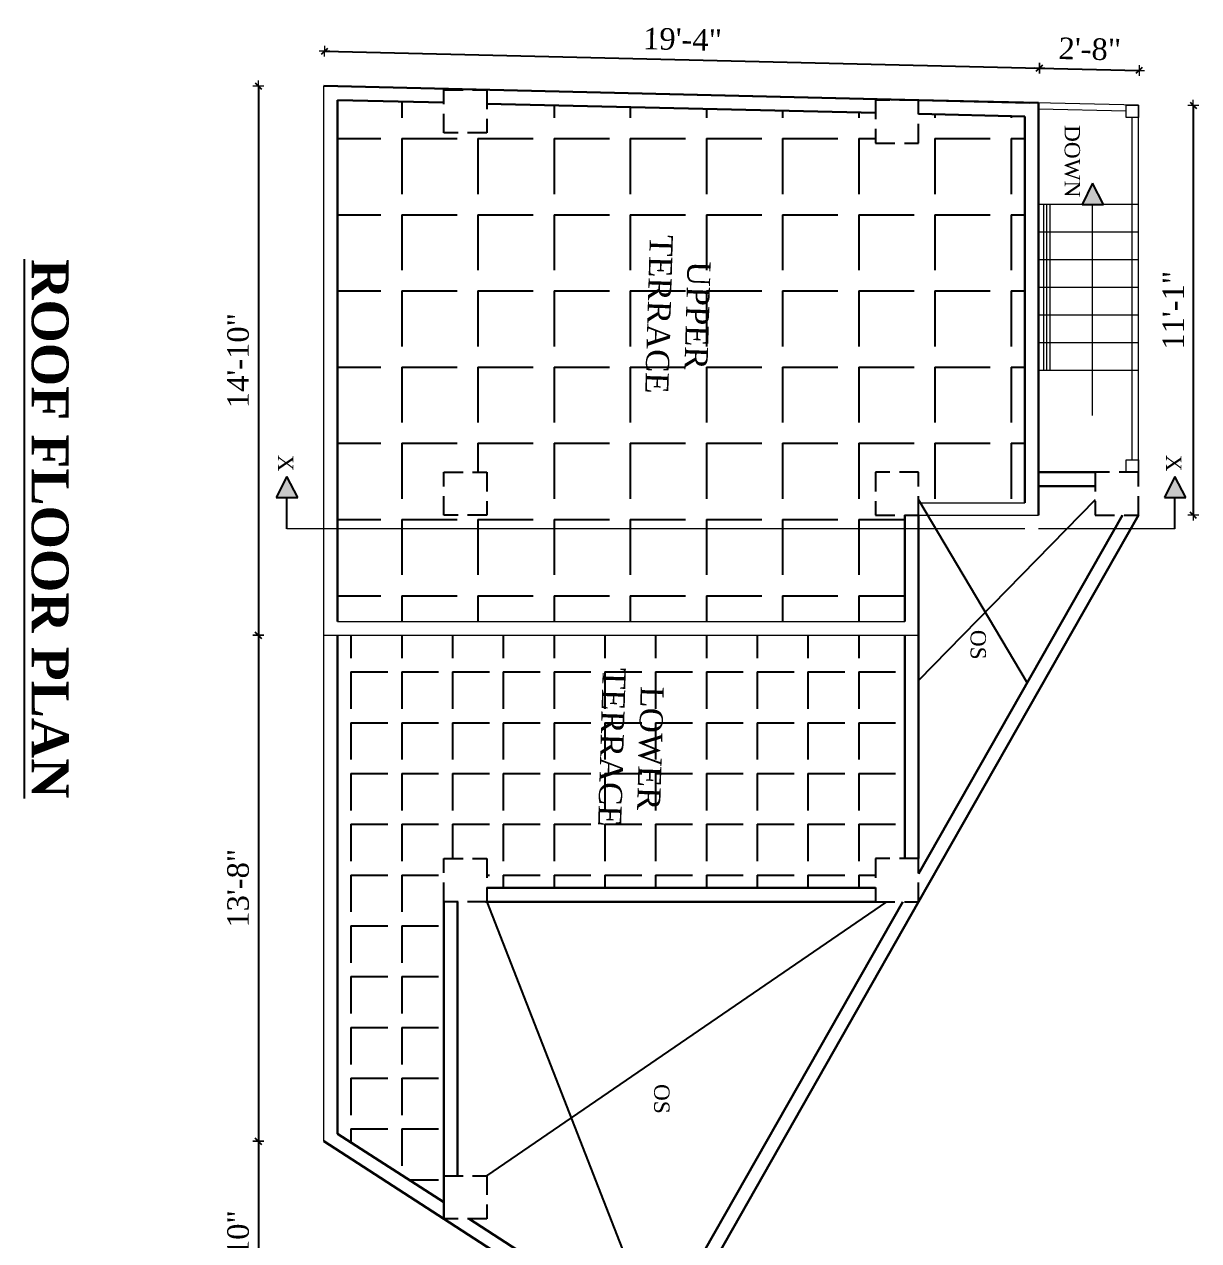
# Model space of a CAD drawing. Header units: inches. Extents: x 151827 to 346502, y -56182 to -23217.
# Drawn here: x 166424.7 to 166806.3, y -24907.8 to -24512.7 of the extents above; entities that cross this region are included whole.
import ezdxf

# ---------------------------------------------------------------- set-up
doc = ezdxf.new("R2010")
doc.units = ezdxf.units.IN
doc.header["$LTSCALE"] = 5
doc.header["$MEASUREMENT"] = 0
doc.linetypes.add('HIDDEN', pattern=[0.375, 0.25, -0.125])
doc.layers.add('A-WALL', color=7, linetype='Continuous', lineweight=9)
doc.layers.add('Dimension', color=7, linetype='Continuous', lineweight=18)
doc.layers.add('dim line', color=7, linetype='Continuous', lineweight=15, true_color=0xfab2b2)
doc.layers.add('TEXT', color=6, linetype='Continuous')
doc.layers.add('WALL', color=7, linetype='Continuous')
doc.styles.add('ordinary', font='times.ttf')
doc.dimstyles.new('Copy of 96', dxfattribs={"dimtxt": 7, "dimasz": 4, "dimexe": 0.5, "dimexo": 0.5, "dimgap": 3, "dimtad": 1, "dimdec": 1, "dimzin": 11, "dimdsep": 46, "dimlunit": 4, "dimtxsty": 'ordinary', "dimblk": 'OBLIQUE', "dimcen": 0.09, "dimse1": 1, "dimse2": 1, "dimclrt": 6, "dimazin": 0, "dimtfac": 1, "dimtdec": 1, "dimtix": 1, "dimtmove": 2, "dimatfit": 3, "dimldrblk": 'leader', "dimfxl": 0.5, "dimfxlon": 1, "dimtolj": 1, "dimtzin": 0, "dimarcsym": 0})

# ---------------------------------------------------------------- blocks, each defined once
blk = doc.blocks.new('oblique')
at = {"color": 0, "lineweight": -2}
blk.add_line((0.25, 0.25), (-0.25, -0.25), dxfattribs=at)
at = {"layer": 'dim line', "lineweight": 9}
for p, q in [((-0.4375, 0), (0.4375, 0)), ((0, 0.4375), (0, -0.4375))]:
    blk.add_line(p, q, dxfattribs=at)
blk = doc.blocks.new('*D2572')
at = {"layer": 'A-WALL', "color": 0, "lineweight": -2, "ltscale": 5, "transparency": 16777216}
blk.add_line((166500.8, -24532.69), (166500.8, -24711.16), dxfattribs=at)
at = {"layer": 'Defpoints', "color": 0, "ltscale": 5, "transparency": 16777216}
for p in [(166522.05, -24532.69, -72.71), (166500.8, -24711.16), (166522.05, -24711.16, -72.71)]:
    blk.add_point(p, dxfattribs=at)
at = {"layer": 'A-WALL', "color": 0, "lineweight": -2, "ltscale": 5, "transparency": 16777216, "xscale": 4, "yscale": 4, "zscale": 4}
for p, rotation in [((166500.8, -24532.69), 90), ((166500.8, -24711.16), 270)]:
    blk.add_blockref('oblique', p, dxfattribs=dict(at, rotation=rotation))
at = {"layer": 'A-WALL', "color": 6, "ltscale": 5, "transparency": 16777216, "insert": (166494.24, -24621.92), "char_height": 7, "attachment_point": 5, "rotation": 90, "style": 'ordinary'}
blk.add_mtext('\\A1;14\'-10"', dxfattribs=at)
blk = doc.blocks.new('_OBLIQUE')
at = {"color": 0, "linetype": 'ByBlock'}
blk.add_line((-0.5, -0.5), (0.5, 0.5), dxfattribs=at)
blk = doc.blocks.new('leader')
at = {"layer": 'Dimension'}
for p, q in [((0, -4.328), (0, 4.328)), ((-4.424, 0), (4.424, 0))]:
    blk.add_line(p, q, dxfattribs=at)
blk = doc.blocks.new('*D2681')
at = {"layer": 'A-WALL', "color": 0, "lineweight": -2, "ltscale": 5, "transparency": 16777216}
blk.add_line((166500.8, -24711.16), (166500.8, -24875.53), dxfattribs=at)
at = {"layer": 'Defpoints', "color": 0, "ltscale": 5, "transparency": 16777216}
for p in [(166522.05, -24711.16, -72.71), (166500.8, -24875.53), (166522.05, -24875.53, -72.71)]:
    blk.add_point(p, dxfattribs=at)
at = {"layer": 'A-WALL', "color": 0, "lineweight": -2, "ltscale": 5, "transparency": 16777216, "xscale": 4, "yscale": 4, "zscale": 4}
for p, rotation in [((166500.8, -24711.16), 90), ((166500.8, -24875.53), 270)]:
    blk.add_blockref('oblique', p, dxfattribs=dict(at, rotation=rotation))
at = {"layer": 'A-WALL', "color": 6, "ltscale": 5, "transparency": 16777216, "insert": (166494.24, -24793.34), "char_height": 7, "attachment_point": 5, "rotation": 90, "style": 'ordinary'}
blk.add_mtext('\\A1;13\'-8"', dxfattribs=at)
blk = doc.blocks.new('*D2682')
at = {"layer": 'A-WALL', "color": 0, "lineweight": -2, "ltscale": 5, "transparency": 16777216}
blk.add_line((166500.8, -24875.53), (166500.8, -24945.97), dxfattribs=at)
at = {"layer": 'Defpoints', "color": 0, "ltscale": 5, "transparency": 16777216}
for p in [(166522.05, -24875.53, -72.71), (166500.8, -24945.97), (166631.06, -24945.97, -72.71)]:
    blk.add_point(p, dxfattribs=at)
at = {"layer": 'A-WALL', "color": 0, "lineweight": -2, "ltscale": 5, "transparency": 16777216, "xscale": 4, "yscale": 4, "zscale": 4}
for p, rotation in [((166500.8, -24875.53), 90), ((166500.8, -24945.97), 270)]:
    blk.add_blockref('oblique', p, dxfattribs=dict(at, rotation=rotation))
at = {"layer": 'A-WALL', "color": 6, "ltscale": 5, "transparency": 16777216, "insert": (166494.24, -24910.75), "char_height": 7, "attachment_point": 5, "rotation": 90, "style": 'ordinary'}
blk.add_mtext('\\A1;5\'-10"', dxfattribs=at)
blk = doc.blocks.new('*D2573')
at = {"layer": 'A-WALL', "color": 0, "lineweight": -2, "ltscale": 5, "transparency": 16777216}
blk.add_line((166522.32, -24521.39), (166754.6, -24526.89), dxfattribs=at)
at = {"layer": 'Defpoints', "color": 0, "ltscale": 5, "transparency": 16777216}
for p in [(166754.6, -24526.89), (166522.05, -24532.69, -72.71), (166754.33, -24538.19, -72.71)]:
    blk.add_point(p, dxfattribs=at)
at = {"layer": 'A-WALL', "color": 0, "lineweight": -2, "ltscale": 5, "transparency": 16777216, "xscale": 4, "yscale": 4, "zscale": 4}
for p, rotation in [((166522.32, -24521.39), 178.6423816931951), ((166754.6, -24526.89), 358.6423816931951)]:
    blk.add_blockref('oblique', p, dxfattribs=dict(at, rotation=rotation))
at = {"layer": 'A-WALL', "color": 6, "ltscale": 5, "transparency": 16777216, "insert": (166638.61, -24517.57), "char_height": 7, "attachment_point": 5, "rotation": 358.6424, "style": 'ordinary'}
blk.add_mtext('\\A1;19\'-4"', dxfattribs=at)
blk = doc.blocks.new('*D2683')
at = {"layer": 'A-WALL', "color": 0, "lineweight": -2, "ltscale": 5, "transparency": 16777216}
blk.add_line((166754.6, -24526.89), (166786.98, -24527.66), dxfattribs=at)
at = {"layer": 'Defpoints', "color": 0, "ltscale": 5, "transparency": 16777216}
for p in [(166786.98, -24527.66), (166754.33, -24538.19, -72.71), (166786.72, -24538.96, -72.71)]:
    blk.add_point(p, dxfattribs=at)
at = {"layer": 'A-WALL', "color": 0, "lineweight": -2, "ltscale": 5, "transparency": 16777216, "xscale": 4, "yscale": 4, "zscale": 4}
for p, rotation in [((166754.6, -24526.89), 178.6423816933723), ((166786.98, -24527.66), 358.6423816933723)]:
    blk.add_blockref('oblique', p, dxfattribs=dict(at, rotation=rotation))
at = {"layer": 'A-WALL', "color": 6, "ltscale": 5, "transparency": 16777216, "insert": (166770.95, -24520.72), "char_height": 7, "attachment_point": 5, "rotation": 358.6424, "style": 'ordinary'}
blk.add_mtext('\\A1;2\'-8"', dxfattribs=at)
blk = doc.blocks.new('*D2587')
at = {"layer": 'A-WALL', "color": 0, "lineweight": -2, "ltscale": 5, "transparency": 16777216}
blk.add_line((166804.58, -24538.96), (166804.58, -24672.16), dxfattribs=at)
at = {"layer": 'Defpoints', "color": 0, "ltscale": 5, "transparency": 16777216}
for p in [(166786.72, -24538.96, -72.71), (166786.72, -24672.16, -72.71), (166804.58, -24672.16)]:
    blk.add_point(p, dxfattribs=at)
at = {"layer": 'A-WALL', "color": 0, "lineweight": -2, "ltscale": 5, "transparency": 16777216, "xscale": 4, "yscale": 4, "zscale": 4}
for p, rotation in [((166804.58, -24538.96), 90), ((166804.58, -24672.16), 270)]:
    blk.add_blockref('oblique', p, dxfattribs=dict(at, rotation=rotation))
at = {"layer": 'A-WALL', "color": 6, "ltscale": 5, "transparency": 16777216, "insert": (166798.08, -24605.56), "char_height": 7, "attachment_point": 5, "rotation": 90, "style": 'ordinary'}
blk.add_mtext('\\A1;11\'-1"', dxfattribs=at)
blk = doc.blocks.new('*D2588')
at = {"layer": 'A-WALL', "color": 0, "lineweight": -2, "ltscale": 5, "transparency": 16777216}
blk.add_line((166522.05, -24972.57), (166631.06, -24972.57), dxfattribs=at)
at = {"layer": 'Defpoints', "color": 0, "ltscale": 5, "transparency": 16777216}
for p in [(166522.05, -24875.53, -72.71), (166631.06, -24945.97, -72.71), (166631.06, -24972.57)]:
    blk.add_point(p, dxfattribs=at)
at = {"layer": 'A-WALL', "color": 0, "lineweight": -2, "ltscale": 5, "transparency": 16777216, "xscale": 4, "yscale": 4, "zscale": 4, "rotation": 180}
blk.add_blockref('oblique', (166522.05, -24972.57), dxfattribs=at)
at = {"layer": 'A-WALL', "color": 0, "lineweight": -2, "ltscale": 5, "transparency": 16777216, "xscale": 4, "yscale": 4, "zscale": 4}
blk.add_blockref('oblique', (166631.06, -24972.57), dxfattribs=at)
at = {"layer": 'A-WALL', "color": 6, "ltscale": 5, "transparency": 16777216, "insert": (166576.55, -24966), "char_height": 7, "attachment_point": 5, "style": 'ordinary'}
blk.add_mtext('\\A1;9\'-1"', dxfattribs=at)
blk = doc.blocks.new('*D2589')
at = {"layer": 'A-WALL', "color": 0, "lineweight": -2, "ltscale": 5, "transparency": 16777216}
blk.add_line((166631.06, -24972.57), (166786.72, -24972.57), dxfattribs=at)
at = {"layer": 'Defpoints', "color": 0, "ltscale": 5, "transparency": 16777216}
for p in [(166786.72, -24672.16, -72.71), (166631.06, -24945.97, -72.71), (166786.72, -24972.57)]:
    blk.add_point(p, dxfattribs=at)
at = {"layer": 'A-WALL', "color": 0, "lineweight": -2, "ltscale": 5, "transparency": 16777216, "xscale": 4, "yscale": 4, "zscale": 4, "rotation": 180}
blk.add_blockref('oblique', (166631.06, -24972.57), dxfattribs=at)
at = {"layer": 'A-WALL', "color": 0, "lineweight": -2, "ltscale": 5, "transparency": 16777216, "xscale": 4, "yscale": 4, "zscale": 4}
blk.add_blockref('oblique', (166786.72, -24972.57), dxfattribs=at)
at = {"layer": 'A-WALL', "color": 6, "ltscale": 5, "transparency": 16777216, "insert": (166708.89, -24966.01), "char_height": 7, "attachment_point": 5, "style": 'ordinary'}
blk.add_mtext('\\A1;13\'-0"', dxfattribs=at)

msp = doc.modelspace()

# ---------------------------------------------------------------- hatches: boundary and pattern name
at = {"ltscale": 5}
for points in [[(166768.44, -24571.16), (166775.45, -24571.16), (166771.87, -24564.27)], [(166506.62, -24666.44), (166513.63, -24666.44), (166510.05, -24659.56)], [(166795.19, -24666.44), (166802.2, -24666.44), (166798.62, -24659.56)]]:
    msp.add_hatch(color=256, dxfattribs=at).paths.add_polyline_path(points)
at = {"layer": 'WALL', "linetype": 'ByBlock', "ltscale": 5, "true_color": 0xf8991e}
h = msp.add_hatch(dxfattribs=at)
h.set_pattern_fill('ANGLE', color=30, scale=90, angle=-90)
h.set_pattern_definition([(270, (193821.857, 114470.944), (24.75, -5e-15), [18, -6.75]), (360, (193821.857, 114470.944), (6e-15, 24.75), [18, -6.75])])
h.paths.add_polyline_path([(166710.83, -24706.66), (166710.83, -24672.16), (166701.33, -24672.16), (166701.33, -24658.16), (166715.33, -24658.16), (166715.33, -24667.16), (166715.93, -24668.16), (166749.83, -24668.16), (166749.83, -24542.59), (166715.33, -24541.77), (166715.33, -24551.27), (166701.33, -24551.27), (166701.33, -24541.44), (166575.05, -24538.45), (166575.05, -24547.95), (166561.05, -24547.95), (166561.05, -24538.11), (166526.55, -24537.3), (166526.55, -24706.66)])
h.paths.add_polyline_path([(166575.05, -24658.16), (166575.05, -24672.16), (166561.05, -24672.16), (166561.05, -24658.16)], flags=16)
h.paths.add_polyline_path([(166623.85, -24579.52), (166622.23, -24633.69), (166650.73, -24634.54), (166652.35, -24580.37)], flags=24)
h = msp.add_hatch(dxfattribs=at)
h.set_pattern_fill('ANGLE', color=30, scale=60, angle=-90)
h.set_pattern_definition([(270, (193821.857, 114470.944), (16.5, -3e-15), [12, -4.5]), (360, (193821.857, 114470.944), (4e-15, 16.5), [12, -4.5])])
h.paths.add_polyline_path([(166701.33, -24793.22), (166701.33, -24783.72), (166710.83, -24783.72), (166710.83, -24711.16), (166526.55, -24711.16), (166526.55, -24873.08), (166561.05, -24895.37), (166561.05, -24797.72), (166561.05, -24783.72), (166575.05, -24783.72), (166575.05, -24793.22)])
h.paths.add_polyline_path([(166608.54, -24720.16), (166606.93, -24774.34), (166635.43, -24775.19), (166637.04, -24721.01)], flags=24)

# ---------------------------------------------------------------- linework, layer by layer
at = {"ltscale": 5}
for p, q in [((166771.87, -24564.27, -72.71), (166768.44, -24571.16, -72.71)), ((166775.45, -24571.16, -72.71), (166771.87, -24564.27, -72.71)), ((166768.44, -24571.16, -72.71), (166775.45, -24571.16, -72.71)), ((166510.05, -24659.56, -72.71), (166506.62, -24666.44, -72.71)), ((166513.63, -24666.44, -72.71), (166510.05, -24659.56, -72.71)), ((166798.62, -24659.56, -72.71), (166795.19, -24666.44, -72.71)), ((166802.2, -24666.44, -72.71), (166798.62, -24659.56, -72.71)), ((166506.62, -24666.44, -72.71), (166513.63, -24666.44, -72.71)), ((166510.05, -24676.54, -72.71), (166510.05, -24666.44, -72.71)), ((166795.19, -24666.44, -72.71), (166802.2, -24666.44, -72.71)), ((166798.62, -24676.54, -72.71), (166798.62, -24666.44, -72.71))]:
    msp.add_line(p, q, dxfattribs=at)
at = {"layer": 'A-WALL', "lineweight": 30}
for p, q in [((166522.05, -24532.69, -72.71), (166751.38, -24538.12, -72.71)), ((166715.33, -24537.27, -72.71), (166634.42, -24535.35, -72.71)), ((166526.55, -24706.66, -72.71), (166526.55, -24537.3, -72.71)), ((166561.05, -24538.11, -72.71), (166526.55, -24537.3, -72.71)), ((166701.33, -24541.44, -72.71), (166575.05, -24538.45, -72.71)), ((166715.33, -24537.27, -72.71), (166754.33, -24538.19, -72.71)), ((166754.33, -24538.19, -72.71), (166754.33, -24672.16, -72.71)), ((166715.33, -24541.77, -72.71), (166749.83, -24542.59, -72.71)), ((166749.83, -24542.59, -72.71), (166749.83, -24668.16, -72.71)), ((166772.72, -24658.16, -72.71), (166754.33, -24658.16, -72.71)), ((166772.72, -24662.66, -72.71), (166754.33, -24662.66, -72.71)), ((166710.83, -24706.66, -72.71), (166710.83, -24672.16, -72.71)), ((166786.72, -24672.16, -72.71), (166715.33, -24797.72, -72.71)), ((166781.54, -24672.16, -72.71), (166715.33, -24788.62, -72.71)), ((166715.33, -24672.16, -72.71), (166715.33, -24783.72, -72.71)), ((166526.55, -24873.08, -72.71), (166526.55, -24711.16, -72.71)), ((166710.83, -24783.72, -72.71), (166710.83, -24711.16, -72.71)), ((166701.33, -24793.22, -72.71), (166575.05, -24793.22, -72.71)), ((166561.05, -24900.73, -72.71), (166561.05, -24797.72, -72.71)), ((166565.55, -24886.73, -72.71), (166565.55, -24797.72, -72.71)), ((166701.33, -24797.72, -72.71), (166574.55, -24797.72, -72.71)), ((166715.33, -24797.72, -72.71), (166631.06, -24945.97, -72.71)), ((166710.16, -24797.72, -72.71), (166634.83, -24930.23, -72.71)), ((166561.05, -24895.37, -72.71), (166526.55, -24873.08, -72.71)), ((166561.05, -24900.73, -72.71), (166522.05, -24875.53, -72.71)), ((166631.06, -24945.97, -72.71), (166561.05, -24900.73, -72.71)), ((166620.83, -24934, -72.71), (166569.34, -24900.73, -72.71))]:
    msp.add_line(p, q, dxfattribs=at)
at = {"layer": 'A-WALL', "ltscale": 5}
for p, q in [((166522.05, -24875.53, -72.71), (166522.05, -24532.69, -72.71)), ((166786.72, -24538.96, -72.71), (166715.33, -24537.27, -72.71)), ((166786.72, -24658.16, -72.71), (166786.72, -24538.96, -72.71)), ((166782.72, -24540.87, -72.71), (166754.33, -24540.19, -72.71)), ((166784.72, -24654.16, -72.71), (166784.72, -24542.96, -72.71)), ((166786.72, -24571.16, -72.71), (166754.33, -24571.16, -72.71)), ((166756.02, -24625.16, -72.71), (166756.02, -24571.16, -72.71)), ((166757.02, -24625.16, -72.71), (166757.02, -24571.16, -72.71)), ((166758.02, -24625.16, -72.71), (166758.02, -24571.16, -72.71)), ((166771.87, -24639.77, -72.71), (166771.87, -24571.16, -72.71)), ((166786.72, -24580.16, -72.71), (166754.33, -24580.16, -72.71)), ((166786.72, -24589.16, -72.71), (166754.33, -24589.16, -72.71)), ((166786.72, -24598.16, -72.71), (166754.33, -24598.16, -72.71)), ((166786.72, -24607.16, -72.71), (166754.33, -24607.16, -72.71)), ((166786.72, -24616.16, -72.71), (166754.33, -24616.16, -72.71)), ((166757.02, -24625.16, -72.71), (166754.33, -24625.16, -72.71)), ((166786.72, -24625.16, -72.71), (166757.02, -24625.16, -72.71)), ((166715.33, -24668.16, -72.71), (166749.83, -24668.16, -72.71)), ((166715.33, -24672.16, -72.71), (166754.33, -24672.16, -72.71)), ((166749.83, -24676.54, -72.71), (166510.05, -24676.54, -72.71)), ((166798.62, -24676.54, -72.71), (166754.33, -24676.54, -72.71)), ((166526.55, -24706.66, -72.71), (166710.83, -24706.66, -72.71)), ((166522.05, -24711.16, -72.71), (166715.33, -24711.16, -72.71))]:
    msp.add_line(p, q, dxfattribs=at)
at = {"layer": 'A-WALL', "ltscale": 5, "elevation": -72.71}
for points in [[(166786.72, -24538.96), (166786.72, -24542.96), (166782.72, -24542.96), (166782.72, -24538.96)], [(166786.72, -24654.16), (166786.72, -24658.16), (166782.72, -24658.16), (166782.72, -24654.16)]]:
    msp.add_lwpolyline(points, close=True, dxfattribs=at)
at = {"layer": 'WALL', "color": 30, "linetype": 'ByBlock', "ltscale": 5, "true_color": 0xf8991e}
for p, q in [((166715.33, -24667.16, -72.71), (166750.61, -24726.56, -72.71)), ((166772.72, -24667.16, -72.71), (166715.33, -24725.83, -72.71)), ((166575.05, -24886.73, -72.71), (166704.98, -24797.72, -72.71)), ((166575.05, -24797.72, -72.71), (166624.88, -24925.34, -72.71))]:
    msp.add_line(p, q, dxfattribs=at)
at = {"layer": 'WALL', "color": 2, "linetype": 'HIDDEN', "ltscale": 5, "elevation": -72.71}
for points in [[(166575.05, -24533.95), (166575.05, -24547.95), (166561.05, -24547.95), (166561.05, -24533.95)], [(166701.33, -24537.27), (166701.33, -24551.27), (166715.33, -24551.27), (166715.33, -24537.27)], [(166575.05, -24658.16), (166575.05, -24672.16), (166561.05, -24672.16), (166561.05, -24658.16)], [(166701.33, -24658.16), (166701.33, -24672.16), (166715.33, -24672.16), (166715.33, -24658.16)], [(166772.72, -24658.16), (166772.72, -24672.16), (166786.72, -24672.16), (166786.72, -24658.16)], [(166575.05, -24783.72), (166575.05, -24797.72), (166561.05, -24797.72), (166561.05, -24783.72)], [(166701.33, -24783.72), (166701.33, -24797.72), (166715.33, -24797.72), (166715.33, -24783.72)], [(166575.05, -24886.73), (166575.05, -24900.73), (166561.05, -24900.73), (166561.05, -24886.73)]]:
    msp.add_lwpolyline(points, close=True, dxfattribs=at)

# ---------------------------------------------------------------- texts
at = {"layer": 'TEXT', "style": 'ordinary'}
for s, p in [('DOWN', (166762.78, -24545.39, -72.71)), ('X', (166507.17, -24652.49, -72.71)), ('X', (166795.74, -24652.49, -72.71)), ('OS', (166732.22, -24709.39, -72.71)), ('OS', (166629.39, -24856.94, -72.71))]:
    msp.add_text(s, height=5, rotation=270, dxfattribs=at).set_placement(p)
at = {"layer": 'TEXT', "char_height": 7.5, "attachment_point": 8, "rotation": 268.2896, "style": 'ordinary'}
for s, insert in [('UPPER\\PTERRACE', (166627.14, -24606.77, -72.71)), ('LOWER\\PTERRACE', (166611.83, -24747.41, -72.71))]:
    msp.add_mtext_dynamic_manual_height_columns(s, width=101.5687, gutter_width=1720.72, heights=[0], dxfattribs=dict(at, insert=insert))
at = {"layer": 'TEXT', "insert": (166426.97, -24676.55, -72.71), "char_height": 12, "width": 219.8151, "attachment_point": 8, "rotation": 270, "style": 'ordinary'}
msp.add_mtext('{\\fTimes New Roman|b1|i0|c0|p18;\\LROOF FLOOR PLAN}', dxfattribs=at)

# ---------------------------------------------------------------- dimensions: what is measured, and where the dimension line sits
at = {"layer": 'A-WALL', "ltscale": 5}
dim = msp.add_aligned_dim(p1=(166522.05, -24532.69, -72.71), p2=(166754.33, -24538.19, -72.71), distance=11.31, dimstyle='Copy of 96', override={"dimdec": 0, "dimblk": 'oblique', "dimtdec": 0, "dimarcsym": 1}, dxfattribs=at)
dim.commit()
dim.dimension.update_dxf_attribs({"geometry": '*D2573', "text_midpoint": (166638.61, -24517.57)})
for base, p1, p2, angle, picture, middle in [((166786.98, -24527.66), (166754.33, -24538.19, -72.71), (166786.72, -24538.96, -72.71), 178.6424, '*D2683', (166770.95, -24520.72)), ((166500.8, -24711.16), (166522.05, -24532.69, -72.71), (166522.05, -24711.16, -72.71), 270, '*D2572', (166494.24, -24621.92)), ((166804.58, -24672.16), (166786.72, -24538.96, -72.71), (166786.72, -24672.16, -72.71), 270, '*D2587', (166798.08, -24605.56)), ((166500.8, -24875.53), (166522.05, -24711.16, -72.71), (166522.05, -24875.53, -72.71), 270, '*D2681', (166494.24, -24793.34)), ((166500.8, -24945.97), (166522.05, -24875.53, -72.71), (166631.06, -24945.97, -72.71), 270, '*D2682', (166494.24, -24910.75))]:
    dim = msp.add_linear_dim(base=base, p1=p1, p2=p2, angle=angle, dimstyle='Copy of 96', override={"dimdec": 0, "dimblk": 'oblique', "dimtdec": 0, "dimarcsym": 1}, dxfattribs=at)
    dim.commit()
    dim.dimension.update_dxf_attribs({"geometry": picture, "text_midpoint": middle})
for base, p1, p2, picture, middle in [((166786.72, -24972.57), (166631.06, -24945.97, -72.71), (166786.72, -24672.16, -72.71), '*D2589', (166708.89, -24966.01)), ((166631.06, -24972.57), (166522.05, -24875.53, -72.71), (166631.06, -24945.97, -72.71), '*D2588', (166576.55, -24966))]:
    dim = msp.add_linear_dim(base=base, p1=p1, p2=p2, dimstyle='Copy of 96', override={"dimdec": 0, "dimblk": 'oblique', "dimtdec": 0, "dimarcsym": 1}, dxfattribs=at)
    dim.commit()
    dim.dimension.update_dxf_attribs({"geometry": picture, "text_midpoint": middle})

doc.saveas('drawing.dxf')
